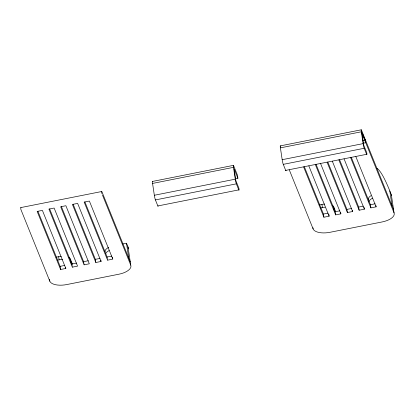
<?xml version="1.0" encoding="UTF-8"?>
<svg xmlns="http://www.w3.org/2000/svg" width="415" height="415" viewBox="0 0 415 415"><rect width="100%" height="100%" fill="white"/><g stroke="black" fill="none" stroke-linecap="round" stroke-linejoin="round"><path stroke-width="0.62" d="M280.307 145.878L361.237 129.812M285.992 170.347A3.564 0.337 78.8 0 1 285.696 170.389L283.263 164.356A3.564 0.337 78.8 0 1 282.179 159.692L280.416 147.859L361.341 131.788A3.564 0.337 78.8 0 1 361.481 130.144L393.576 209.705M20.807 207.583L101.737 191.517M152.461 181.443L233.386 165.378M362.793 140.462L364.686 140.083L364.754 139.258L362.477 133.604L362.71 135.181M158.136 206.094A3.564 0.337 78.8 0 1 157.845 205.954L155.412 199.921A3.564 0.337 78.8 0 1 154.333 195.257L152.564 183.425L233.495 167.354A3.564 0.337 78.8 0 1 233.629 165.71L237.432 175.135L237.904 178.289L235.372 178.792M363.224 143.227L365.755 142.724L365.283 139.57M282.179 159.692L363.109 143.621L361.341 131.788M283.263 164.356L364.188 148.285L366.621 154.318L285.696 170.389M154.333 195.257L235.258 179.187L233.495 167.354M155.412 199.921L236.343 183.85L238.775 189.883L157.845 205.954M56.144 257.196L58.634 256.703A10.251 4.575 -8.5 0 1 61.28 256.335M122.778 243.963L126.508 243.226L128.028 246.998L130.741 265.138A14.707 6.562 -8.5 0 1 118.892 274.211L66.68 284.576A14.707 6.562 -8.5 0 1 49.81 281.209L20.911 209.565A3.564 0.337 78.8 0 1 20.973 207.749M319.451 204.917L321.936 204.424A10.251 4.575 -8.5 0 1 324.587 204.056M57.312 260.215L59.106 259.857A10.251 4.575 -8.5 0 1 62.634 259.437M320.613 207.936L322.408 207.578A10.251 4.575 -8.5 0 1 325.059 207.21M37.905 211.266L60.123 266.342L64.766 265.418M49.655 208.932L71.873 264.007L76.516 263.084M61.404 206.597L83.617 261.673L88.26 260.755M73.149 204.268L95.367 259.344L100.01 258.421M84.899 201.934L107.117 257.01L111.754 256.086M304.351 166.768L323.43 214.062L328.068 213.139M316.1 164.433L335.175 211.728L339.818 210.804M327.845 162.104L346.924 209.393L351.567 208.475M339.595 159.77L358.674 207.064L363.312 206.141M351.339 157.435L370.419 204.73L375.061 203.807M65.819 268.458L42.392 210.389L37.168 211.427L60.595 269.496L65.819 268.458L65.627 267.198M72.345 267.161L77.564 266.124L54.142 208.055L48.918 209.093L72.345 267.161L71.873 264.007M84.089 264.832L89.313 263.795L65.886 205.726L60.668 206.763L84.089 264.832L83.617 261.673M101.063 261.46L77.636 203.392L72.412 204.429L95.839 262.498L101.063 261.46L100.871 260.2M107.589 260.163L112.807 259.126L89.381 201.057L84.162 202.095L107.589 260.163L107.117 257.01M303.614 166.929L323.902 217.216L329.121 216.179L328.841 214.285M315.364 164.594L335.647 214.882L340.871 213.844L340.679 212.584M327.108 162.265L347.397 212.553L352.615 211.515L352.428 210.249M338.858 159.931L359.141 210.218L364.365 209.181L364.08 207.287M350.608 157.601L370.891 207.884L376.115 206.846L375.923 205.586M376.841 168.225A242.998 23.11 78.8 0 1 389.815 190.947L391.335 194.718A14.707 6.562 -8.5 0 1 391.537 195.553M361.947 133.298L394.048 212.859A14.707 6.562 -8.5 0 1 382.194 221.932L329.987 232.296A14.707 6.562 -8.5 0 1 313.118 228.93L289.291 169.875M355.826 156.564L376.115 206.846M344.077 158.893L364.365 209.181M332.332 161.228L352.615 211.515M320.582 163.562L340.871 213.844M332.265 205.264A10.251 4.575 -8.5 0 1 333.691 206.774L335.745 211.863M333.852 209.378A10.251 4.575 -8.5 0 1 334.163 209.928L334.884 211.702M308.838 165.891L329.121 216.179M237.904 178.289L234.102 168.864L235.87 180.696L238.91 188.239A3.564 0.337 78.8 0 1 238.775 189.883M130.269 261.984L101.976 191.849A3.564 0.337 78.8 0 0 101.841 193.494M102.448 195.003L130.741 265.138M68.957 257.544A10.251 4.575 -8.5 0 1 70.389 259.048L72.443 264.142M362.477 133.604L363.016 135.938M391.335 194.718L394.048 212.859M389.815 190.947L392.051 205.933M361.481 130.144L363.716 145.131L366.761 152.673A3.564 0.337 78.8 0 1 366.621 154.318M370.419 204.73L370.891 207.884M358.674 207.064L359.141 210.218M346.924 209.393L347.397 212.553M335.175 211.728L335.647 214.882M333.691 206.774L334.163 209.928M323.43 214.062L323.902 217.216M321.936 204.424L322.408 207.578M312.926 227.664L313.118 228.93M126.508 243.226L128.749 258.213M112.527 257.233L112.714 258.498M95.367 259.344L95.839 262.498M70.389 259.048L70.861 262.207M58.634 256.703L59.106 259.857M60.123 266.342L60.595 269.496M49.53 279.316L49.81 281.209M364.188 148.285A3.564 0.337 78.8 0 1 363.109 143.621M280.416 147.859A3.564 0.337 78.8 0 1 280.55 146.21M236.343 183.85A3.564 0.337 78.8 0 1 235.258 179.187M152.564 183.425A3.564 0.337 78.8 0 1 152.627 181.609M128.028 246.998A14.707 6.562 -8.5 0 1 128.188 248.704M105.052 251.557A10.251 4.575 -8.5 0 1 108.689 247.392M105.763 253.482A10.251 4.575 -8.5 0 1 109.155 250.546M368.499 199.859A10.251 4.575 -8.5 0 1 371.031 195.641M368.862 201.825A10.251 4.575 -8.5 0 1 372.463 198.266"/></g></svg>
